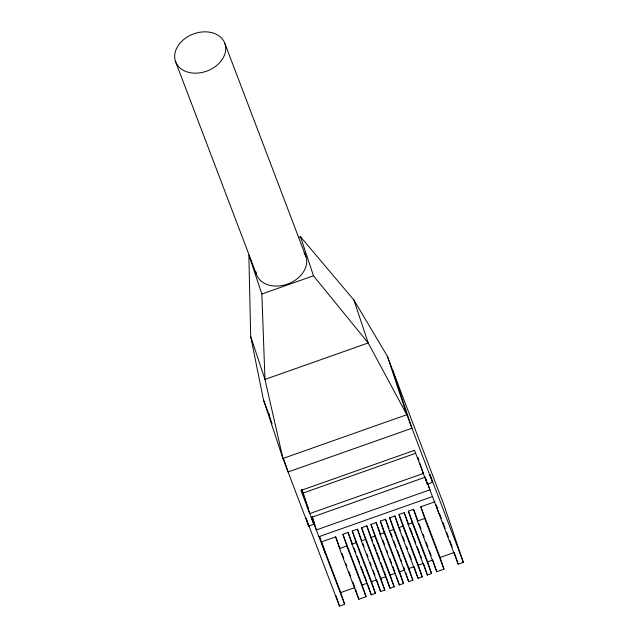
<?xml version="1.0" encoding="UTF-8"?>
<svg xmlns="http://www.w3.org/2000/svg" width="638" height="638" viewBox="0 0 638 638"><rect width="100%" height="100%" fill="white"/><g stroke="black" fill="none" stroke-linecap="round" stroke-linejoin="round"><path stroke-width="0.96" d="M298.608 237.424L300.482 236.754L353.915 300.027L387.346 356.163L443.896 504.849L463.34 562.341L458.18 564.167L425.45 478.109M261.851 294.022L313.465 275.783L368.198 342.965L406.821 414.708L432.524 482.288L427.364 484.114L414.509 450.324L300.961 490.431L313.816 524.221L308.656 526.047L282.953 458.467L263.478 399.922L250.694 336.497L248.868 254.993L261.851 294.022L264.969 379.427L282.953 458.467L406.821 414.708L387.346 356.163M301.543 489.378L302.946 493.086L415.561 453.307M311.248 517.466L424.788 477.352M318.928 536.694L432.476 496.579M339.863 547.922L335.652 536.869L321.464 541.877L340.74 592.566L344.632 604.274L339.472 606.1L306.057 518.239L308.656 526.047M335.652 536.869L339.552 548.576L358.827 599.265L366.068 596.705L346.793 546.016L342.893 534.309L348.093 532.475L352.647 544.453M348.093 532.475L351.985 544.182L371.268 594.871L375.423 593.404L356.148 542.715L352.248 531.007L357.447 529.165L361.299 539.309M357.447 529.165L361.339 540.88L380.623 591.562L384.778 590.094L365.502 539.405L361.602 527.698L366.802 525.864L372.409 540.609M366.802 525.864L370.694 537.571L389.978 588.26L394.132 586.793L374.857 536.103L370.957 524.396L376.157 522.562L380.711 534.54M376.157 522.562L380.049 534.269L399.332 584.958L403.487 583.483L384.212 532.802L380.312 521.087L385.511 519.252L389.013 528.471M385.511 519.252L389.403 530.96L408.687 581.649L412.842 580.181L393.566 529.492L389.666 517.785L394.866 515.951L398.367 525.17M394.866 515.951L398.758 527.658L418.042 578.347L422.196 576.88L402.921 526.19L399.021 514.483L404.221 512.649L408.775 524.627M404.221 512.649L408.113 524.356L427.396 575.045L431.551 573.57L412.276 522.889L408.376 511.174L413.576 509.339L417.427 519.476M413.576 509.339L417.467 521.047L436.751 571.736L443.984 569.176L424.709 518.495L420.817 506.779L435.004 501.771M339.552 548.576L346.793 546.016M351.985 544.182L356.148 542.715M361.339 540.88L365.502 539.405M370.694 537.571L374.857 536.103M380.049 534.269L384.212 532.802M389.403 530.96L393.566 529.492M398.758 527.658L402.921 526.19M408.113 524.356L412.276 522.889M417.467 521.047L424.709 518.495M340.74 592.566L354.935 587.558M342.893 534.309L362.177 584.998L367.368 583.164M352.248 531.007L371.531 581.689L376.723 579.854M361.602 527.698L380.886 578.387L386.078 576.553L389.978 588.26M370.957 524.396L390.241 575.085L395.432 573.243M380.312 521.087L399.595 571.776L404.787 569.941L403.734 567.174M389.666 517.785L408.95 568.474L414.142 566.64L418.042 578.347M399.021 514.483L418.305 565.172L423.496 563.33M408.376 511.174L427.659 561.863L432.851 560.028M420.817 506.779L440.092 557.468L454.288 552.46L458.18 564.167M463.34 562.341L429.924 474.481L432.524 482.288M436.408 505.455L437.461 508.223M439.566 513.75L441.321 518.359M442.716 522.043L445.172 528.495M446.576 532.18L448.331 536.789M449.726 540.474L452.183 546.925M419.182 524.085L420.936 528.695M423.042 534.221L424.087 536.989M426.192 542.515L427.946 547.125M429.35 550.809L431.097 555.419M410.178 528.312L412.634 534.764M413.336 536.606L415.785 543.058M417.188 546.742L419.645 553.194M420.346 555.036L421.391 557.803M224.975 43.751A26.278 19.738 -20.8 0 1 193.21 73.099A26.278 19.738 -20.8 0 1 182.42 40.649A26.278 19.738 -20.8 0 1 224.975 43.751L305.945 256.635M399.42 527.929L400.473 530.696M402.578 536.223L404.332 540.833M406.43 546.359L407.483 549.127M409.588 554.653L411.343 559.263M390.416 532.156L392.171 536.765M393.574 540.45L396.023 546.902M397.426 550.586L399.882 557.038M400.584 558.88L401.637 561.647M382.816 540.067L384.57 544.677M386.668 550.203L387.721 552.971M389.826 558.505L391.58 563.107M392.984 566.799L394.731 571.401M373.812 544.294L376.268 550.746M376.962 552.588L379.419 559.04M380.822 562.724L383.279 569.176M383.972 571.026L385.727 575.628M363.054 543.911L364.107 546.678M366.914 554.055L367.959 556.815M370.064 562.349L371.117 565.109M373.222 570.643L374.969 575.245M175.426 61.248L256.396 274.141M354.05 548.138L355.805 552.747M357.208 556.432L359.657 562.883M361.06 566.576L363.516 573.02M364.218 574.87L366.667 581.314M341.96 553.457L343.715 558.067M345.82 563.593L346.873 566.361M348.97 571.887L350.725 576.497M352.83 582.023L354.584 586.633M307.165 505.767L308.353 508.885M344.632 604.274L311.559 517.322L313.816 524.221M263.478 399.922L268.271 412.539M269.675 416.215L268.614 413.44L272.075 423.823M392.482 369.681L411.957 428.226L288.089 471.976L284.006 459.703M435.906 504.475L438.904 513.478M428.034 484.186L429.908 489.825L316.36 529.939L311.982 516.78M425.052 477.176L427.364 484.114M418.002 457.502L418.911 460.221M419.812 462.941L420.713 465.66M421 466.522L423.313 473.46L309.765 513.574L302.946 493.086M440.092 557.468L443.984 569.176M353.915 300.027L368.198 342.965L264.969 379.427L250.694 336.497M433.154 560.93L436.751 571.736M427.659 561.863L431.551 573.57M423.799 564.231L427.396 575.045M418.305 565.172L422.196 576.88M300.482 236.754L313.465 275.783M408.95 568.474L412.842 580.181M405.688 572.645L408.687 581.649M399.595 571.776L403.487 583.483M396.334 575.947L399.332 584.958M390.241 575.085L394.132 586.793M380.886 578.387L384.778 590.094M377.026 580.755L380.623 591.562M371.531 581.689L375.423 593.404M367.966 584.958L371.268 594.871M362.177 584.998L366.068 596.705M355.533 589.352L358.827 599.265M319.646 536.414L325.356 553.593M312.365 516.963L314.869 524.476M302.085 489.928L308.337 508.717M336.074 595.876L339.472 606.1M304.007 252.784A26.278 19.738 -20.8 0 1 288.48 283.719A26.278 19.738 -20.8 0 1 255.79 271.621"/></g></svg>
